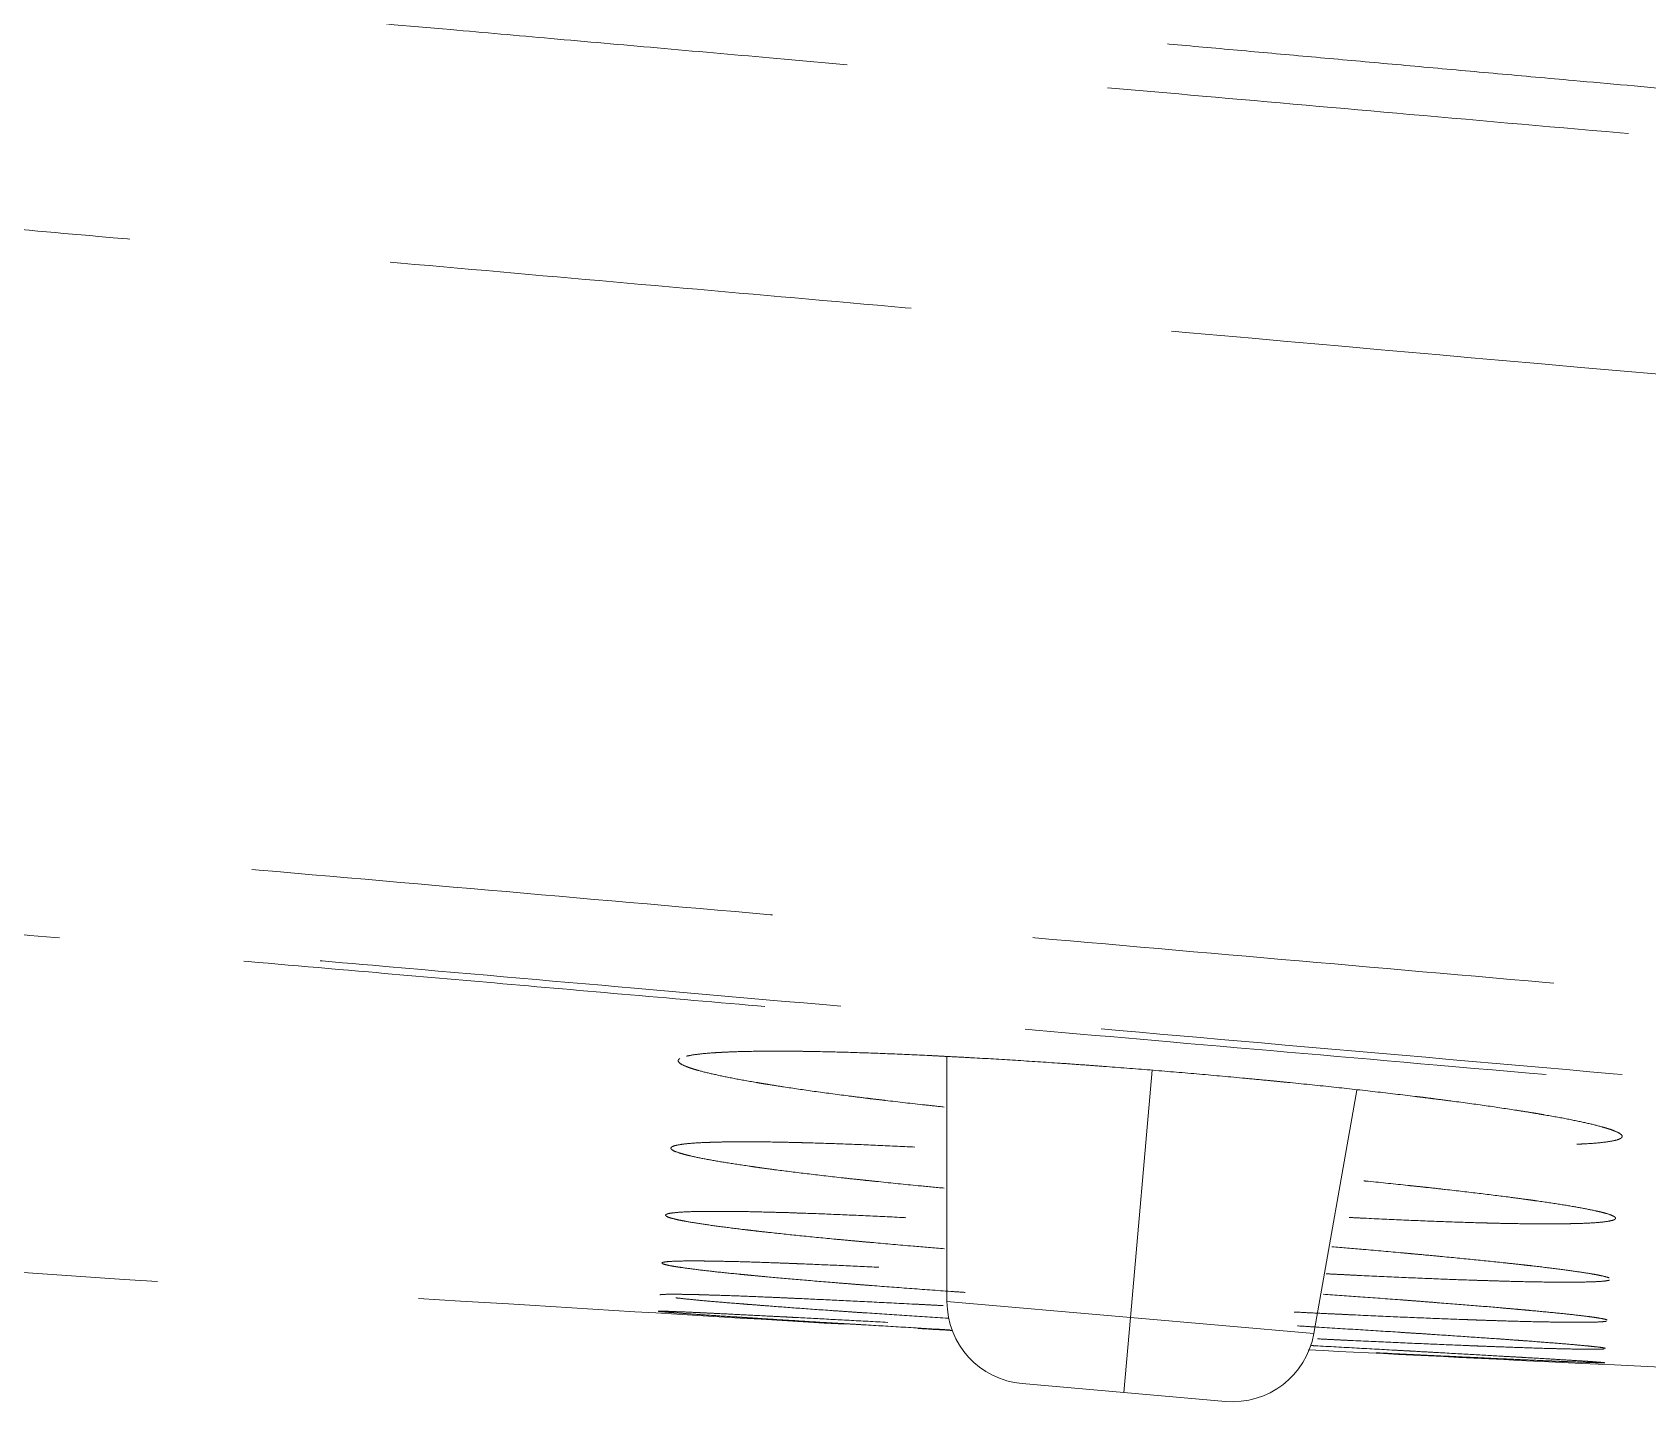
# Model space of a CAD drawing. Header units: millimetres. Extents: x 11618 to 13994, y -5897 to -2537.
# Drawn here: x 13133.46 to 13153.08, y -3846.76 to -3830.13 of the extents above; entities that cross this region are included whole.
import ezdxf

# ---------------------------------------------------------------- set-up
doc = ezdxf.new("R2010")
doc.units = ezdxf.units.MM
doc.linetypes.add('HIDDEN', pattern=[9.525, 6.35, -3.175])
doc.linetypes.add('HIDDEN2', pattern=[4.7625, 3.175, -1.5875])
doc.layers.add('HIDDEN', color=252, linetype='HIDDEN2', lineweight=13)

msp = doc.modelspace()

# ---------------------------------------------------------------- linework, layer by layer
at = {"layer": 'HIDDEN', "linetype": 'HIDDEN', "lineweight": 18, "extrusion": (-1, -2.22045e-16, 0)}
for p, q in [((13144.572, -3842.568), (13144.572, -3845.543)), ((13146.8, -3845.738), (13147.063, -3842.733)), ((13149.028, -3845.932), (13149.549, -3842.975)), ((13146.8, -3845.738), (13144.572, -3845.543)), ((13146.721, -3846.647), (13146.8, -3845.738)), ((13146.8, -3845.738), (13149.028, -3845.932)), ((13146.721, -3846.647), (13145.485, -3846.539)), ((13146.721, -3846.647), (13147.956, -3846.755))]:
    msp.add_line(p, q, dxfattribs=at)
at = {"layer": 'HIDDEN', "linetype": 'HIDDEN', "lineweight": 18}
for centre, start, end in [((13145.572, -3845.543), 180, 265), ((13148.043, -3845.759), 265, 350)]:
    msp.add_arc(centre, 1, start, end, dxfattribs=at)
for points, knots in [([(13172.546, -3832.579), (13172.468, -3832.571), (13172.312, -3832.555), (13172.078, -3832.531), (13171.846, -3832.507), (13171.615, -3832.484), (13171.385, -3832.461), (13171.156, -3832.438), (13170.929, -3832.415), (13170.703, -3832.392), (13170.478, -3832.37), (13170.254, -3832.348), (13170.032, -3832.326), (13169.81, -3832.304), (13169.59, -3832.282), (13169.371, -3832.261), (13169.131, -3832.237), (13168.871, -3832.212), (13168.592, -3832.185), (13168.316, -3832.158), (13168.044, -3832.132), (13167.776, -3832.107), (13167.511, -3832.082), (13167.25, -3832.057), (13166.992, -3832.033), (13166.739, -3832.01), (13166.488, -3831.987), (13166.242, -3831.964), (13165.999, -3831.942), (13165.767, -3831.921), (13165.542, -3831.901), (13165.319, -3831.881), (13165.087, -3831.86), (13164.844, -3831.839), (13164.592, -3831.817), (13164.33, -3831.794), (13164.082, -3831.772), (13163.85, -3831.752), (13163.637, -3831.733), (13163.425, -3831.715), (13163.213, -3831.696), (13163.001, -3831.678), (13162.79, -3831.659), (13162.578, -3831.641), (13162.408, -3831.626), (13162.278, -3831.615), (13162.186, -3831.607), (13162.088, -3831.599), (13161.985, -3831.59), (13161.877, -3831.58), (13161.763, -3831.57), (13161.645, -3831.56), (13161.521, -3831.549), (13161.392, -3831.538), (13161.258, -3831.526), (13161.118, -3831.514), (13160.974, -3831.501), (13160.824, -3831.488), (13160.579, -3831.466), (13160.243, -3831.436), (13159.817, -3831.399), (13159.394, -3831.362), (13158.646, -3831.295), (13157.577, -3831.2), (13156.195, -3831.077), (13154.836, -3830.955), (13153.499, -3830.835), (13152.311, -3830.728), (13151.268, -3830.635), (13150.37, -3830.554), (13149.491, -3830.474), (13148.631, -3830.397), (13147.79, -3830.321), (13146.969, -3830.247), (13146.166, -3830.175), (13145.141, -3830.082), (13143.909, -3829.971), (13142.484, -3829.842), (13141.122, -3829.72), (13139.824, -3829.602), (13138.555, -3829.488), (13137.313, -3829.376), (13136.095, -3829.266), (13134.932, -3829.161), (13133.825, -3829.061), (13132.772, -3828.966), (13131.786, -3828.877), (13130.861, -3828.793), (13129.992, -3828.715), (13129.158, -3828.639), (13128.213, -3828.554), (13127.167, -3828.46), (13126.031, -3828.358), (13125.094, -3828.273), (13124.338, -3828.206), (13123.748, -3828.153), (13123.174, -3828.101), (13122.616, -3828.052), (13122.07, -3828.003), (13121.423, -3827.945), (13120.677, -3827.879), (13119.824, -3827.804), (13118.975, -3827.729), (13118.124, -3827.654), (13117.273, -3827.58), (13116.519, -3827.515), (13115.858, -3827.457), (13115.29, -3827.408), (13114.549, -3827.344), (13113.619, -3827.264), (13112.483, -3827.167), (13111.495, -3827.083), (13110.665, -3827.012), (13110.008, -3826.956), (13109.327, -3826.898), (13108.62, -3826.838), (13107.597, -3826.752), (13106.217, -3826.635), (13104.833, -3826.517), (13103.735, -3826.424), (13102.96, -3826.359), (13102.155, -3826.291), (13101.318, -3826.22), (13100.451, -3826.146), (13099.553, -3826.07), (13098.623, -3825.992), (13097.581, -3825.903), (13096.416, -3825.805), (13095.117, -3825.695), (13093.754, -3825.579), (13092.328, -3825.458), (13090.938, -3825.34), (13089.585, -3825.226), (13088.276, -3825.115), (13086.914, -3824.999), (13085.5, -3824.879), (13084.344, -3824.781), (13083.46, -3824.706), (13082.864, -3824.655), (13082.262, -3824.604), (13081.655, -3824.552), (13081.042, -3824.5), (13080.423, -3824.447), (13079.799, -3824.394), (13079.17, -3824.34), (13078.536, -3824.285), (13077.896, -3824.23), (13077.194, -3824.17), (13076.426, -3824.103), (13075.587, -3824.03), (13074.73, -3823.956), (13074.037, -3823.895), (13073.515, -3823.849), (13073.172, -3823.819), (13072.833, -3823.79), (13072.498, -3823.76), (13072.225, -3823.736), (13072.014, -3823.717), (13071.865, -3823.704), (13071.722, -3823.692), (13071.583, -3823.679), (13071.449, -3823.668), (13071.32, -3823.656), (13071.197, -3823.646), (13071.078, -3823.635), (13070.965, -3823.625), (13070.856, -3823.616), (13070.753, -3823.607), (13070.655, -3823.598), (13070.562, -3823.59), (13070.441, -3823.58), (13070.292, -3823.567), (13070.11, -3823.552), (13069.926, -3823.536), (13069.74, -3823.521), (13069.551, -3823.505), (13069.359, -3823.49), (13069.166, -3823.474), (13068.97, -3823.458), (13068.797, -3823.444), (13068.648, -3823.433), (13068.524, -3823.423), (13068.403, -3823.413), (13068.283, -3823.404), (13068.164, -3823.395), (13068.047, -3823.385), (13067.932, -3823.376), (13067.819, -3823.367), (13067.707, -3823.359), (13067.597, -3823.35), (13067.488, -3823.342), (13067.382, -3823.333), (13067.277, -3823.325), (13067.173, -3823.317), (13066.979, -3823.302), (13066.693, -3823.28), (13066.315, -3823.251), (13065.937, -3823.222), (13065.559, -3823.193), (13065.181, -3823.165), (13064.804, -3823.137), (13064.426, -3823.109), (13064.048, -3823.081), (13063.797, -3823.062), (13063.671, -3823.053)], [0, 0, 0, 0, 0.002163, 0.004315, 0.006455, 0.008584, 0.010701, 0.012807, 0.014901, 0.016983, 0.019054, 0.021114, 0.023162, 0.025199, 0.027224, 0.029237, 0.031239, 0.033842, 0.036411, 0.038947, 0.041449, 0.043918, 0.046353, 0.048756, 0.051125, 0.053461, 0.055764, 0.058034, 0.060272, 0.062477, 0.064437, 0.066489, 0.068631, 0.070864, 0.073187, 0.0756, 0.078103, 0.080063, 0.082021, 0.083977, 0.085932, 0.087885, 0.089837, 0.091787, 0.093735, 0.09454, 0.095393, 0.096294, 0.097243, 0.09824, 0.099285, 0.100378, 0.101519, 0.102708, 0.103944, 0.105227, 0.106558, 0.107936, 0.109362, 0.113317, 0.117239, 0.121128, 0.124984, 0.137905, 0.15062, 0.163121, 0.175403, 0.187458, 0.195883, 0.204134, 0.212208, 0.220107, 0.227829, 0.235374, 0.242743, 0.249935, 0.263598, 0.27668, 0.289178, 0.301094, 0.31243, 0.324112, 0.335287, 0.345955, 0.356116, 0.365774, 0.374937, 0.383246, 0.391223, 0.398869, 0.406191, 0.417235, 0.427641, 0.437446, 0.443025, 0.448435, 0.453691, 0.458808, 0.463805, 0.468701, 0.476608, 0.484329, 0.492175, 0.499956, 0.507736, 0.515584, 0.520716, 0.525912, 0.531211, 0.541104, 0.551477, 0.562467, 0.568279, 0.574302, 0.580545, 0.587016, 0.593721, 0.608689, 0.624975, 0.631801, 0.638904, 0.646289, 0.653957, 0.66191, 0.67015, 0.678675, 0.687484, 0.698822, 0.71074, 0.723241, 0.736326, 0.749993, 0.761535, 0.773556, 0.786058, 0.79904, 0.812502, 0.817923, 0.823398, 0.828926, 0.834507, 0.840139, 0.845823, 0.851558, 0.857344, 0.863179, 0.869063, 0.874996, 0.882558, 0.890287, 0.898183, 0.906246, 0.909445, 0.912609, 0.915735, 0.918824, 0.921875, 0.923296, 0.92467, 0.925997, 0.927278, 0.928512, 0.929699, 0.930839, 0.931933, 0.932979, 0.933979, 0.934931, 0.935836, 0.936694, 0.937505, 0.939157, 0.94083, 0.942523, 0.944238, 0.945973, 0.94773, 0.949508, 0.951308, 0.953129, 0.954277, 0.955409, 0.956527, 0.957629, 0.958717, 0.959789, 0.960846, 0.961888, 0.962914, 0.963926, 0.964922, 0.965903, 0.966868, 0.967818, 0.968753, 0.972226, 0.975699, 0.979172, 0.982644, 0.986117, 0.989588, 0.99306, 0.99653, 1, 1, 1, 1]), ([(13118.058, -3828.293), (13118.129, -3828.299), (13118.27, -3828.311), (13118.482, -3828.33), (13118.696, -3828.348), (13118.932, -3828.369), (13119.191, -3828.392), (13119.475, -3828.417), (13119.771, -3828.443), (13120.079, -3828.47), (13120.402, -3828.498), (13120.743, -3828.528), (13121.102, -3828.56), (13121.522, -3828.597), (13122.011, -3828.64), (13122.581, -3828.691), (13123.152, -3828.741), (13123.723, -3828.791), (13124.293, -3828.842), (13124.935, -3828.898), (13125.66, -3828.962), (13126.478, -3829.035), (13127.367, -3829.113), (13128.241, -3829.19), (13129.094, -3829.265), (13129.92, -3829.338), (13130.801, -3829.416), (13131.794, -3829.504), (13132.915, -3829.603), (13134.179, -3829.714), (13135.545, -3829.835), (13137.011, -3829.964), (13138.428, -3830.089), (13139.786, -3830.209), (13141.077, -3830.323), (13142.442, -3830.444), (13143.88, -3830.571), (13145.633, -3830.725), (13147.745, -3830.912), (13150.262, -3831.134), (13152.988, -3831.374), (13155.925, -3831.633), (13158.307, -3831.844), (13160.074, -3832), (13161.166, -3832.096), (13162.287, -3832.195), (13163.435, -3832.296), (13164.612, -3832.4), (13165.567, -3832.484), (13166.302, -3832.549), (13166.819, -3832.595), (13167.369, -3832.643), (13167.953, -3832.694), (13168.57, -3832.749), (13169.084, -3832.794), (13169.482, -3832.829), (13169.75, -3832.853), (13170.009, -3832.876), (13170.26, -3832.898), (13170.502, -3832.92), (13170.736, -3832.94), (13170.961, -3832.961), (13171.178, -3832.98), (13171.386, -3832.999), (13171.586, -3833.017), (13171.777, -3833.034), (13171.96, -3833.05), (13172.134, -3833.066), (13172.299, -3833.081), (13172.456, -3833.096), (13172.558, -3833.105), (13172.608, -3833.11)], [0, 0, 0, 0, 0.003879, 0.007746, 0.011646, 0.015627, 0.020683, 0.025872, 0.031253, 0.036887, 0.042799, 0.049024, 0.055587, 0.062506, 0.072072, 0.082482, 0.09376, 0.103447, 0.113863, 0.125013, 0.138704, 0.153681, 0.169953, 0.187519, 0.201664, 0.216796, 0.232917, 0.250025, 0.271334, 0.294485, 0.319486, 0.346338, 0.375033, 0.397325, 0.420971, 0.445973, 0.472329, 0.500039, 0.542316, 0.588448, 0.638444, 0.692304, 0.75002, 0.769548, 0.789597, 0.810167, 0.831257, 0.852868, 0.874999, 0.88388, 0.893373, 0.903479, 0.914201, 0.925539, 0.937495, 0.942568, 0.947487, 0.95225, 0.956859, 0.961312, 0.96561, 0.969753, 0.973739, 0.977569, 0.981243, 0.984761, 0.988122, 0.991326, 0.994374, 0.997266, 1, 1, 1, 1]), ([(13172.599, -3836.001), (13172.492, -3835.991), (13172.271, -3835.97), (13171.933, -3835.939), (13171.582, -3835.907), (13171.216, -3835.874), (13170.837, -3835.84), (13170.444, -3835.805), (13170.036, -3835.768), (13169.615, -3835.731), (13169.14, -3835.689), (13168.615, -3835.643), (13168.046, -3835.592), (13167.477, -3835.542), (13166.907, -3835.492), (13166.337, -3835.442), (13165.866, -3835.401), (13165.31, -3835.352), (13164.488, -3835.279), (13163.121, -3835.158), (13161.207, -3834.989), (13157.214, -3834.637), (13151.831, -3834.161), (13146.372, -3833.679), (13142.544, -3833.341), (13139.823, -3833.101), (13137.06, -3832.856), (13134.641, -3832.643), (13132.498, -3832.453), (13130.563, -3832.282), (13128.383, -3832.089), (13126.513, -3831.924), (13125.051, -3831.795), (13124.09, -3831.71), (13123.169, -3831.628), (13122.287, -3831.55), (13121.444, -3831.476), (13120.64, -3831.405), (13119.876, -3831.338), (13119.151, -3831.274), (13118.465, -3831.214), (13118.02, -3831.175), (13117.805, -3831.156)], [0, 0, 0, 0, 0.005929, 0.012111, 0.018548, 0.025238, 0.032183, 0.039382, 0.046835, 0.054542, 0.062503, 0.072919, 0.083335, 0.093751, 0.104167, 0.114583, 0.124999, 0.130054, 0.14508, 0.170076, 0.205043, 0.24998, 0.388966, 0.49996, 0.54881, 0.598428, 0.648815, 0.69997, 0.730738, 0.765996, 0.805745, 0.849985, 0.868201, 0.885703, 0.902491, 0.918564, 0.933923, 0.948567, 0.962497, 0.975712, 0.988213, 1, 1, 1, 1]), ([(13117.15, -3838.638), (13117.269, -3838.649), (13117.51, -3838.67), (13117.873, -3838.702), (13118.242, -3838.734), (13118.617, -3838.767), (13118.997, -3838.8), (13119.384, -3838.834), (13119.775, -3838.868), (13120.173, -3838.903), (13120.576, -3838.938), (13120.984, -3838.974), (13121.398, -3839.01), (13121.818, -3839.046), (13122.244, -3839.084), (13122.675, -3839.121), (13123.112, -3839.16), (13123.554, -3839.198), (13124.002, -3839.237), (13124.456, -3839.277), (13124.915, -3839.317), (13125.38, -3839.358), (13125.851, -3839.399), (13126.327, -3839.44), (13126.809, -3839.482), (13127.296, -3839.525), (13127.789, -3839.568), (13128.288, -3839.612), (13128.793, -3839.656), (13129.303, -3839.7), (13129.818, -3839.745), (13130.339, -3839.791), (13131.831, -3839.921), (13134.292, -3840.136), (13137.719, -3840.435), (13141.145, -3840.734), (13144.57, -3841.033), (13147.994, -3841.332), (13151.418, -3841.631), (13154.84, -3841.929), (13157.925, -3842.199), (13160.596, -3842.432), (13162.775, -3842.623), (13164.722, -3842.793), (13166.437, -3842.942), (13167.919, -3843.072), (13169.169, -3843.181), (13170.187, -3843.27), (13170.973, -3843.338), (13171.528, -3843.386), (13171.82, -3843.412), (13171.928, -3843.421)], [0, 0, 0, 0, 0.006523, 0.01315, 0.019879, 0.02671, 0.033645, 0.040682, 0.047822, 0.055065, 0.06241, 0.069859, 0.07741, 0.085063, 0.09282, 0.100679, 0.108641, 0.116706, 0.124874, 0.133144, 0.141518, 0.149993, 0.158572, 0.167254, 0.176038, 0.184925, 0.193915, 0.203007, 0.212202, 0.221501, 0.230901, 0.240405, 0.250011, 0.312506, 0.375001, 0.437497, 0.499992, 0.562492, 0.624993, 0.687494, 0.749995, 0.794089, 0.833939, 0.869547, 0.900912, 0.928034, 0.950913, 0.96955, 0.983943, 0.994093, 1, 1, 1, 1]), ([(13171.75, -3844.442), (13171.626, -3844.432), (13171.367, -3844.409), (13170.959, -3844.374), (13170.515, -3844.335), (13170.127, -3844.301), (13169.697, -3844.264), (13169.129, -3844.214), (13168.533, -3844.162), (13168.009, -3844.116), (13167.657, -3844.085), (13167.275, -3844.052), (13166.864, -3844.016), (13166.423, -3843.978), (13165.952, -3843.936), (13165.451, -3843.893), (13164.625, -3843.821), (13163.497, -3843.722), (13162.09, -3843.599), (13160.725, -3843.48), (13159.401, -3843.364), (13156.815, -3843.139), (13153.15, -3842.819), (13148.594, -3842.421), (13144.536, -3842.066), (13140.937, -3841.752), (13138.003, -3841.496), (13135.691, -3841.294), (13133.896, -3841.137), (13132.269, -3840.995), (13130.63, -3840.852), (13129.003, -3840.71), (13127.536, -3840.582), (13126.38, -3840.481), (13125.483, -3840.402), (13124.668, -3840.331), (13123.848, -3840.259), (13123.033, -3840.188), (13122.25, -3840.12), (13121.58, -3840.061), (13121.01, -3840.012), (13120.573, -3839.973), (13120.253, -3839.945), (13120.028, -3839.926), (13119.815, -3839.907), (13119.613, -3839.89), (13119.423, -3839.873), (13119.245, -3839.858), (13119.077, -3839.843), (13118.921, -3839.829), (13118.756, -3839.815), (13118.583, -3839.8), (13118.402, -3839.784), (13118.233, -3839.769), (13118.077, -3839.756), (13117.932, -3839.743), (13117.816, -3839.733), (13117.725, -3839.725), (13117.658, -3839.719), (13117.592, -3839.713), (13117.529, -3839.708), (13117.468, -3839.702), (13117.408, -3839.697), (13117.35, -3839.692), (13117.292, -3839.687), (13117.235, -3839.682), (13117.177, -3839.677), (13117.119, -3839.672), (13117.08, -3839.668), (13117.061, -3839.667)], [0, 0, 0, 0, 0.006794, 0.014268, 0.022422, 0.031253, 0.035619, 0.046038, 0.062505, 0.06841, 0.07486, 0.081856, 0.089397, 0.097483, 0.106114, 0.115288, 0.125006, 0.151534, 0.177298, 0.202298, 0.226534, 0.250005, 0.344343, 0.427677, 0.500008, 0.566907, 0.624995, 0.66083, 0.693609, 0.723327, 0.749989, 0.783397, 0.812488, 0.830346, 0.846717, 0.861597, 0.87499, 0.891652, 0.906241, 0.917903, 0.92832, 0.937493, 0.941797, 0.945897, 0.949788, 0.95347, 0.95694, 0.9602, 0.963253, 0.9661, 0.968746, 0.972286, 0.975596, 0.978674, 0.981527, 0.984165, 0.986605, 0.987887, 0.989119, 0.990308, 0.991457, 0.992574, 0.993662, 0.994729, 0.995782, 0.996827, 0.997873, 0.998928, 1, 1, 1, 1]), ([(13117.055, -3839.756), (13117.095, -3839.76), (13117.175, -3839.767), (13117.295, -3839.777), (13117.415, -3839.788), (13117.536, -3839.798), (13117.658, -3839.809), (13117.782, -3839.82), (13117.92, -3839.832), (13118.071, -3839.845), (13118.236, -3839.859), (13118.407, -3839.874), (13118.583, -3839.89), (13118.783, -3839.907), (13119.012, -3839.927), (13119.272, -3839.95), (13119.547, -3839.974), (13119.84, -3839.999), (13120.149, -3840.026), (13120.488, -3840.056), (13120.861, -3840.088), (13121.273, -3840.124), (13121.715, -3840.163), (13122.196, -3840.204), (13122.718, -3840.25), (13123.288, -3840.3), (13123.929, -3840.355), (13124.653, -3840.419), (13125.469, -3840.49), (13126.36, -3840.567), (13127.236, -3840.644), (13128.09, -3840.718), (13128.916, -3840.79), (13129.798, -3840.867), (13130.893, -3840.962), (13132.236, -3841.079), (13133.863, -3841.221), (13135.651, -3841.377), (13137.406, -3841.529), (13139.116, -3841.678), (13140.764, -3841.822), (13142.529, -3841.976), (13144.715, -3842.166), (13147.395, -3842.4), (13150.638, -3842.682), (13154.214, -3842.994), (13157.242, -3843.257), (13159.636, -3843.466), (13161.307, -3843.611), (13163.041, -3843.763), (13164.439, -3843.884), (13165.483, -3843.975), (13166.155, -3844.034), (13166.835, -3844.093), (13167.525, -3844.153), (13168.092, -3844.203), (13168.525, -3844.241), (13168.815, -3844.266), (13169.081, -3844.289), (13169.324, -3844.31), (13169.544, -3844.329), (13169.74, -3844.346), (13170.07, -3844.375), (13170.523, -3844.414), (13171.09, -3844.463), (13171.45, -3844.494), (13171.622, -3844.508)], [0, 0, 0, 0, 0.00221, 0.004402, 0.006592, 0.008794, 0.011025, 0.013298, 0.015627, 0.018575, 0.021595, 0.024706, 0.027921, 0.031253, 0.035725, 0.040471, 0.045511, 0.050859, 0.056523, 0.062507, 0.069473, 0.076999, 0.085094, 0.09376, 0.103369, 0.113786, 0.125013, 0.138581, 0.153518, 0.169833, 0.187519, 0.201609, 0.216722, 0.232862, 0.250026, 0.276845, 0.306617, 0.339349, 0.375033, 0.403062, 0.433238, 0.465565, 0.500041, 0.553395, 0.612841, 0.678386, 0.750021, 0.779495, 0.81015, 0.841985, 0.875001, 0.887162, 0.899493, 0.911992, 0.92466, 0.937497, 0.943244, 0.948565, 0.953457, 0.957922, 0.961959, 0.965568, 0.968747, 0.980133, 0.990552, 1, 1, 1, 1]), ([(13144.538, -3843.181), (13144.46, -3843.173), (13144.383, -3843.164), (13144.142, -3843.138), (13143.982, -3843.12), (13143.787, -3843.096), (13143.748, -3843.092), (13143.671, -3843.083), (13143.633, -3843.078), (13143.519, -3843.064), (13143.445, -3843.055), (13143.228, -3843.027), (13143.091, -3843.009), (13142.829, -3842.972), (13142.705, -3842.954), (13142.528, -3842.927), (13142.471, -3842.918), (13142.389, -3842.905), (13142.361, -3842.901), (13142.308, -3842.892), (13142.281, -3842.887), (13142.152, -3842.865), (13142.057, -3842.848), (13141.884, -3842.815), (13141.805, -3842.798), (13141.665, -3842.766), (13141.602, -3842.751), (13141.535, -3842.732), (13141.522, -3842.728), (13141.497, -3842.721), (13141.485, -3842.717), (13141.452, -3842.706), (13141.431, -3842.699), (13141.378, -3842.678), (13141.351, -3842.665), (13141.316, -3842.64), (13141.307, -3842.628), (13141.309, -3842.612), (13141.312, -3842.606), (13141.32, -3842.598), (13141.323, -3842.596), (13141.327, -3842.593), (13141.328, -3842.593), (13141.328, -3842.592)], [0, 0, 0, 0, 0.037978, 0.037978, 0.11965, 0.11965, 0.140069, 0.140069, 0.160487, 0.160487, 0.201323, 0.201323, 0.282996, 0.282996, 0.364668, 0.364668, 0.405505, 0.405505, 0.425923, 0.425923, 0.446341, 0.446341, 0.528014, 0.528014, 0.609686, 0.609686, 0.691359, 0.691359, 0.711777, 0.711777, 0.732195, 0.732195, 0.773032, 0.773032, 0.854704, 0.854704, 0.936377, 0.936377, 0.977213, 0.977213, 0.997631, 0.997631, 1, 1, 1, 1]), ([(13141.41, -3842.563), (13141.415, -3842.562), (13141.422, -3842.561), (13141.466, -3842.551), (13141.513, -3842.544), (13141.624, -3842.531), (13141.688, -3842.526), (13141.779, -3842.52), (13141.798, -3842.519), (13141.837, -3842.517), (13141.896, -3842.514), (13141.96, -3842.511), (13142.093, -3842.507), (13142.189, -3842.505), (13142.397, -3842.502), (13142.508, -3842.502), (13142.687, -3842.503), (13142.748, -3842.504), (13142.844, -3842.505), (13142.876, -3842.506), (13142.941, -3842.507), (13142.975, -3842.507), (13143.142, -3842.511), (13143.281, -3842.514), (13143.572, -3842.523), (13143.722, -3842.528), (13144.035, -3842.541), (13144.196, -3842.548), (13144.405, -3842.558), (13144.447, -3842.56), (13144.532, -3842.565), (13144.659, -3842.571), (13144.788, -3842.578), (13145.048, -3842.592), (13145.401, -3842.613), (13145.764, -3842.637), (13146.041, -3842.656), (13146.134, -3842.663), (13146.321, -3842.676), (13146.415, -3842.683), (13146.697, -3842.704), (13146.886, -3842.719), (13147.075, -3842.734)], [0, 0, 0, 0, 0.011788, 0.011788, 0.082375, 0.082375, 0.152961, 0.152961, 0.170608, 0.170608, 0.188254, 0.223548, 0.223548, 0.294134, 0.294134, 0.364721, 0.364721, 0.400014, 0.400014, 0.417661, 0.417661, 0.435307, 0.435307, 0.505894, 0.505894, 0.576481, 0.576481, 0.647067, 0.647067, 0.664714, 0.664714, 0.68236, 0.717654, 0.717654, 0.78824, 0.858827, 0.858827, 0.89412, 0.89412, 0.929413, 0.929413, 1, 1, 1, 1]), ([(13147.075, -3842.734), (13147.265, -3842.75), (13147.453, -3842.765), (13147.825, -3842.798), (13148.01, -3842.815), (13148.286, -3842.841), (13148.377, -3842.849), (13148.514, -3842.863), (13148.559, -3842.867), (13148.65, -3842.876), (13148.695, -3842.88), (13148.921, -3842.903), (13149.097, -3842.921), (13149.442, -3842.958), (13149.779, -3842.995), (13150.099, -3843.033), (13150.294, -3843.057), (13150.333, -3843.061), (13150.41, -3843.071), (13150.448, -3843.076), (13150.562, -3843.09), (13150.635, -3843.1), (13150.852, -3843.128), (13150.99, -3843.147), (13151.251, -3843.184), (13151.375, -3843.203), (13151.551, -3843.23), (13151.608, -3843.239), (13151.691, -3843.253), (13151.719, -3843.257), (13151.772, -3843.266), (13151.798, -3843.271), (13151.928, -3843.293), (13152.022, -3843.31), (13152.195, -3843.344), (13152.274, -3843.361), (13152.415, -3843.392), (13152.477, -3843.408), (13152.544, -3843.427), (13152.557, -3843.43), (13152.582, -3843.438), (13152.618, -3843.449), (13152.648, -3843.459), (13152.702, -3843.48), (13152.756, -3843.505), (13152.773, -3843.528), (13152.772, -3843.544), (13152.769, -3843.549), (13152.762, -3843.557), (13152.758, -3843.559), (13152.751, -3843.564), (13152.746, -3843.566), (13152.722, -3843.578), (13152.692, -3843.586), (13152.617, -3843.601), (13152.57, -3843.607), (13152.459, -3843.619), (13152.395, -3843.624), (13152.304, -3843.629), (13152.285, -3843.63), (13152.247, -3843.631), (13152.187, -3843.634), (13152.123, -3843.636), (13151.99, -3843.639), (13151.894, -3843.641), (13151.686, -3843.642), (13151.575, -3843.642), (13151.396, -3843.64), (13151.334, -3843.639), (13151.239, -3843.637), (13151.207, -3843.637), (13151.141, -3843.635), (13151.108, -3843.635), (13150.941, -3843.631), (13150.801, -3843.627), (13150.511, -3843.617), (13150.36, -3843.611), (13150.048, -3843.598), (13149.886, -3843.591), (13149.677, -3843.581), (13149.634, -3843.579), (13149.55, -3843.575), (13149.506, -3843.572), (13149.462, -3843.57), (13149.46, -3843.57)], [0, 0, 0, 0, 0.036352, 0.036352, 0.072703, 0.072703, 0.090879, 0.090879, 0.099967, 0.099967, 0.109055, 0.109055, 0.145407, 0.145407, 0.181759, 0.21811, 0.21811, 0.227198, 0.227198, 0.236286, 0.236286, 0.254462, 0.254462, 0.290814, 0.290814, 0.327166, 0.327166, 0.345342, 0.345342, 0.354429, 0.354429, 0.363517, 0.363517, 0.399869, 0.399869, 0.436221, 0.436221, 0.472573, 0.472573, 0.481661, 0.481661, 0.490748, 0.508924, 0.508924, 0.545276, 0.581628, 0.581628, 0.599804, 0.599804, 0.608892, 0.608892, 0.61798, 0.61798, 0.654331, 0.654331, 0.690683, 0.690683, 0.727035, 0.727035, 0.736123, 0.736123, 0.745211, 0.763387, 0.763387, 0.799738, 0.799738, 0.83609, 0.83609, 0.854266, 0.854266, 0.863354, 0.863354, 0.872442, 0.872442, 0.908793, 0.908793, 0.945145, 0.945145, 0.981497, 0.981497, 0.990585, 0.990585, 0.999673, 1, 1, 1, 1]), ([(13144.54, -3844.166), (13144.433, -3844.156), (13144.327, -3844.146), (13144.058, -3844.12), (13143.897, -3844.104), (13143.702, -3844.083), (13143.663, -3844.079), (13143.586, -3844.071), (13143.548, -3844.067), (13143.434, -3844.055), (13143.36, -3844.047), (13143.143, -3844.023), (13143.005, -3844.007), (13142.743, -3843.975), (13142.619, -3843.96), (13142.442, -3843.937), (13142.385, -3843.929), (13142.302, -3843.918), (13142.275, -3843.914), (13142.221, -3843.906), (13142.195, -3843.902), (13142.065, -3843.884), (13141.97, -3843.869), (13141.797, -3843.841), (13141.718, -3843.827), (13141.577, -3843.801), (13141.515, -3843.788), (13141.447, -3843.772), (13141.434, -3843.769), (13141.409, -3843.763), (13141.397, -3843.76), (13141.364, -3843.751), (13141.343, -3843.745), (13141.289, -3843.728), (13141.263, -3843.718), (13141.227, -3843.698), (13141.219, -3843.688), (13141.22, -3843.675), (13141.223, -3843.671), (13141.231, -3843.665), (13141.235, -3843.663), (13141.242, -3843.659), (13141.247, -3843.657), (13141.272, -3843.648), (13141.301, -3843.642), (13141.377, -3843.63), (13141.424, -3843.625), (13141.535, -3843.616), (13141.599, -3843.613), (13141.691, -3843.61), (13141.71, -3843.609), (13141.748, -3843.608), (13141.808, -3843.606), (13141.871, -3843.605), (13142.005, -3843.603), (13142.101, -3843.603), (13142.309, -3843.604), (13142.42, -3843.605), (13142.599, -3843.609), (13142.661, -3843.61), (13142.756, -3843.612), (13142.788, -3843.613), (13142.854, -3843.615), (13142.887, -3843.616), (13143.054, -3843.62), (13143.194, -3843.625), (13143.484, -3843.636), (13143.635, -3843.642), (13143.948, -3843.656), (13144.109, -3843.664), (13144.318, -3843.675), (13144.36, -3843.677), (13144.445, -3843.681), (13144.5, -3843.684), (13144.554, -3843.687), (13144.566, -3843.688)], [0, 0, 0, 0, 0.027385, 0.027385, 0.070477, 0.070477, 0.081251, 0.081251, 0.092024, 0.092024, 0.11357, 0.11357, 0.156662, 0.156662, 0.199754, 0.199754, 0.221301, 0.221301, 0.232074, 0.232074, 0.242847, 0.242847, 0.285939, 0.285939, 0.329031, 0.329031, 0.372124, 0.372124, 0.382897, 0.382897, 0.39367, 0.39367, 0.415216, 0.415216, 0.458308, 0.458308, 0.501401, 0.501401, 0.522947, 0.522947, 0.53372, 0.53372, 0.544493, 0.544493, 0.587585, 0.587585, 0.630677, 0.630677, 0.67377, 0.67377, 0.684543, 0.684543, 0.695316, 0.716862, 0.716862, 0.759954, 0.759954, 0.803047, 0.803047, 0.824593, 0.824593, 0.835366, 0.835366, 0.846139, 0.846139, 0.889231, 0.889231, 0.932324, 0.932324, 0.975416, 0.975416, 0.986189, 0.986189, 0.996962, 1, 1, 1, 1]), ([(13149.637, -3844.078), (13149.654, -3844.08), (13149.672, -3844.081), (13149.854, -3844.099), (13150.014, -3844.116), (13150.209, -3844.137), (13150.248, -3844.141), (13150.325, -3844.149), (13150.363, -3844.153), (13150.477, -3844.165), (13150.551, -3844.174), (13150.768, -3844.198), (13150.905, -3844.214), (13151.168, -3844.246), (13151.292, -3844.261), (13151.468, -3844.284), (13151.525, -3844.292), (13151.608, -3844.303), (13151.636, -3844.307), (13151.689, -3844.314), (13151.716, -3844.318), (13151.845, -3844.336), (13151.94, -3844.351), (13152.114, -3844.378), (13152.192, -3844.391), (13152.334, -3844.417), (13152.396, -3844.43), (13152.464, -3844.445), (13152.477, -3844.448), (13152.502, -3844.453), (13152.537, -3844.462), (13152.568, -3844.47), (13152.622, -3844.486), (13152.649, -3844.497), (13152.685, -3844.515), (13152.693, -3844.524), (13152.692, -3844.536), (13152.689, -3844.54), (13152.682, -3844.546), (13152.678, -3844.548), (13152.671, -3844.551), (13152.666, -3844.553), (13152.642, -3844.561), (13152.612, -3844.567), (13152.536, -3844.578), (13152.49, -3844.582), (13152.379, -3844.59), (13152.315, -3844.593), (13152.223, -3844.596), (13152.204, -3844.596), (13152.166, -3844.597), (13152.106, -3844.598), (13152.042, -3844.599), (13151.909, -3844.6), (13151.813, -3844.6), (13151.605, -3844.599), (13151.493, -3844.597), (13151.314, -3844.594), (13151.253, -3844.592), (13151.157, -3844.59), (13151.125, -3844.589), (13151.059, -3844.587), (13151.026, -3844.586), (13150.859, -3844.582), (13150.719, -3844.577), (13150.428, -3844.566), (13150.278, -3844.56), (13149.965, -3844.547), (13149.803, -3844.539), (13149.594, -3844.529), (13149.552, -3844.527), (13149.467, -3844.522), (13149.397, -3844.519), (13149.326, -3844.515), (13149.298, -3844.514)], [0, 0, 0, 0, 0.004633, 0.004633, 0.048552, 0.048552, 0.059531, 0.059531, 0.070511, 0.070511, 0.09247, 0.09247, 0.136389, 0.136389, 0.180307, 0.180307, 0.202266, 0.202266, 0.213246, 0.213246, 0.224225, 0.224225, 0.268144, 0.268144, 0.312062, 0.312062, 0.355981, 0.355981, 0.36696, 0.36696, 0.37794, 0.399899, 0.399899, 0.443817, 0.443817, 0.487736, 0.487736, 0.509695, 0.509695, 0.520675, 0.520675, 0.531654, 0.531654, 0.575573, 0.575573, 0.619491, 0.619491, 0.663409, 0.663409, 0.674389, 0.674389, 0.685369, 0.707328, 0.707328, 0.751246, 0.751246, 0.795165, 0.795165, 0.817124, 0.817124, 0.828103, 0.828103, 0.839083, 0.839083, 0.883001, 0.883001, 0.92692, 0.92692, 0.970838, 0.970838, 0.981818, 0.981818, 0.992797, 1, 1, 1, 1]), ([(13144.542, -3844.901), (13144.412, -3844.891), (13144.285, -3844.88), (13143.995, -3844.856), (13143.834, -3844.842), (13143.639, -3844.824), (13143.6, -3844.821), (13143.523, -3844.814), (13143.485, -3844.81), (13143.371, -3844.8), (13143.297, -3844.793), (13143.08, -3844.773), (13142.942, -3844.759), (13142.679, -3844.733), (13142.555, -3844.719), (13142.379, -3844.7), (13142.321, -3844.694), (13142.238, -3844.684), (13142.211, -3844.681), (13142.157, -3844.675), (13142.131, -3844.672), (13142.001, -3844.656), (13141.906, -3844.644), (13141.732, -3844.621), (13141.653, -3844.61), (13141.512, -3844.588), (13141.45, -3844.578), (13141.382, -3844.565), (13141.369, -3844.563), (13141.344, -3844.558), (13141.332, -3844.556), (13141.298, -3844.549), (13141.278, -3844.544), (13141.224, -3844.531), (13141.197, -3844.523), (13141.162, -3844.507), (13141.153, -3844.5), (13141.155, -3844.49), (13141.158, -3844.487), (13141.166, -3844.483), (13141.169, -3844.482), (13141.177, -3844.479), (13141.181, -3844.477), (13141.206, -3844.471), (13141.236, -3844.467), (13141.312, -3844.459), (13141.359, -3844.456), (13141.47, -3844.451), (13141.534, -3844.45), (13141.626, -3844.448), (13141.645, -3844.448), (13141.683, -3844.448), (13141.743, -3844.448), (13141.807, -3844.448), (13141.94, -3844.448), (13142.036, -3844.449), (13142.244, -3844.453), (13142.356, -3844.456), (13142.535, -3844.461), (13142.597, -3844.462), (13142.692, -3844.465), (13142.725, -3844.467), (13142.79, -3844.469), (13142.823, -3844.47), (13142.991, -3844.476), (13143.13, -3844.481), (13143.421, -3844.494), (13143.572, -3844.5), (13143.884, -3844.515), (13144.046, -3844.523), (13144.255, -3844.534), (13144.298, -3844.536), (13144.382, -3844.541), (13144.453, -3844.545), (13144.525, -3844.549), (13144.554, -3844.55)], [0, 0, 0, 0, 0.032502, 0.032502, 0.075183, 0.075183, 0.085853, 0.085853, 0.096524, 0.096524, 0.117864, 0.117864, 0.160545, 0.160545, 0.203227, 0.203227, 0.224567, 0.224567, 0.235238, 0.235238, 0.245908, 0.245908, 0.288589, 0.288589, 0.33127, 0.33127, 0.373952, 0.373952, 0.384622, 0.384622, 0.395292, 0.395292, 0.416633, 0.416633, 0.459314, 0.459314, 0.501995, 0.501995, 0.523336, 0.523336, 0.534006, 0.534006, 0.544677, 0.544677, 0.587358, 0.587358, 0.630039, 0.630039, 0.67272, 0.67272, 0.683391, 0.683391, 0.694061, 0.715402, 0.715402, 0.758083, 0.758083, 0.800764, 0.800764, 0.822105, 0.822105, 0.832775, 0.832775, 0.843445, 0.843445, 0.886126, 0.886126, 0.928808, 0.928808, 0.971489, 0.971489, 0.982159, 0.982159, 0.99283, 1, 1, 1, 1]), ([(13128.65, -3844.842), (13129.07, -3844.875), (13132.601, -3845.151), (13137.497, -3845.469), (13141.974, -3845.739), (13143.337, -3845.819)], [0, 0, 0, 0, 0.085903, 0.721754, 1, 1, 1, 1]), ([(13149.245, -3844.877), (13149.375, -3844.888), (13149.503, -3844.899), (13149.793, -3844.924), (13149.953, -3844.938), (13150.149, -3844.956), (13150.187, -3844.96), (13150.265, -3844.967), (13150.303, -3844.97), (13150.416, -3844.981), (13150.491, -3844.988), (13150.707, -3845.008), (13150.845, -3845.022), (13151.108, -3845.048), (13151.232, -3845.061), (13151.409, -3845.08), (13151.466, -3845.086), (13151.549, -3845.095), (13151.576, -3845.098), (13151.63, -3845.104), (13151.657, -3845.107), (13151.786, -3845.122), (13151.881, -3845.134), (13152.055, -3845.156), (13152.134, -3845.166), (13152.275, -3845.187), (13152.338, -3845.196), (13152.406, -3845.208), (13152.419, -3845.21), (13152.444, -3845.214), (13152.479, -3845.221), (13152.51, -3845.227), (13152.564, -3845.239), (13152.591, -3845.247), (13152.611, -3845.254), (13152.612, -3845.254), (13152.613, -3845.255)], [0, 0, 0, 0, 0.070421, 0.070421, 0.162655, 0.162655, 0.185713, 0.185713, 0.208772, 0.208772, 0.254889, 0.254889, 0.347123, 0.347123, 0.439357, 0.439357, 0.485474, 0.485474, 0.508532, 0.508532, 0.531591, 0.531591, 0.623825, 0.623825, 0.716059, 0.716059, 0.808293, 0.808293, 0.831351, 0.831351, 0.85441, 0.900527, 0.900527, 0.992761, 0.992761, 1, 1, 1, 1]), ([(13144.795, -3845.432), (13144.736, -3845.428), (13144.678, -3845.424), (13144.448, -3845.408), (13144.28, -3845.396), (13143.951, -3845.371), (13143.79, -3845.359), (13143.594, -3845.344), (13143.556, -3845.341), (13143.478, -3845.335), (13143.44, -3845.332), (13143.326, -3845.323), (13143.252, -3845.317), (13143.035, -3845.299), (13142.897, -3845.288), (13142.634, -3845.265), (13142.51, -3845.254), (13142.334, -3845.238), (13142.276, -3845.233), (13142.193, -3845.225), (13142.166, -3845.222), (13142.112, -3845.217), (13142.086, -3845.214), (13141.956, -3845.202), (13141.861, -3845.192), (13141.687, -3845.173), (13141.608, -3845.164), (13141.467, -3845.146), (13141.404, -3845.138), (13141.337, -3845.128), (13141.324, -3845.126), (13141.299, -3845.123), (13141.287, -3845.121), (13141.253, -3845.115), (13141.233, -3845.112), (13141.179, -3845.102), (13141.152, -3845.095), (13141.117, -3845.084), (13141.108, -3845.079), (13141.11, -3845.072), (13141.113, -3845.07), (13141.121, -3845.067), (13141.124, -3845.066), (13141.132, -3845.065), (13141.136, -3845.064), (13141.162, -3845.06), (13141.191, -3845.057), (13141.268, -3845.053), (13141.315, -3845.051), (13141.426, -3845.05), (13141.491, -3845.05), (13141.582, -3845.05), (13141.601, -3845.05), (13141.64, -3845.051), (13141.7, -3845.051), (13141.763, -3845.053), (13141.897, -3845.055), (13141.994, -3845.057), (13142.202, -3845.063), (13142.314, -3845.067), (13142.493, -3845.073), (13142.555, -3845.075), (13142.65, -3845.079), (13142.683, -3845.08), (13142.749, -3845.083), (13142.782, -3845.084), (13142.949, -3845.091), (13143.089, -3845.097), (13143.38, -3845.109), (13143.531, -3845.116), (13143.844, -3845.132), (13144.006, -3845.14), (13144.215, -3845.15), (13144.258, -3845.152), (13144.342, -3845.157), (13144.426, -3845.161), (13144.51, -3845.166), (13144.552, -3845.168)], [0, 0, 0, 0, 0.013832, 0.013832, 0.055369, 0.055369, 0.096905, 0.096905, 0.10729, 0.10729, 0.117674, 0.117674, 0.138442, 0.138442, 0.179979, 0.179979, 0.221516, 0.221516, 0.242285, 0.242285, 0.252669, 0.252669, 0.263053, 0.263053, 0.30459, 0.30459, 0.346127, 0.346127, 0.387664, 0.387664, 0.398048, 0.398048, 0.408432, 0.408432, 0.4292, 0.4292, 0.470737, 0.470737, 0.512274, 0.512274, 0.533043, 0.533043, 0.543427, 0.543427, 0.553811, 0.553811, 0.595348, 0.595348, 0.636885, 0.636885, 0.678422, 0.678422, 0.688806, 0.688806, 0.69919, 0.719958, 0.719958, 0.761495, 0.761495, 0.803032, 0.803032, 0.823801, 0.823801, 0.834185, 0.834185, 0.844569, 0.844569, 0.886106, 0.886106, 0.927643, 0.927643, 0.96918, 0.96918, 0.979564, 0.979564, 0.989948, 1, 1, 1, 1]), ([(13152.618, -3845.283), (13152.618, -3845.283), (13152.618, -3845.283), (13152.614, -3845.285), (13152.609, -3845.286), (13152.584, -3845.291), (13152.555, -3845.295), (13152.479, -3845.301), (13152.433, -3845.303), (13152.322, -3845.306), (13152.257, -3845.307), (13152.166, -3845.308), (13152.147, -3845.308), (13152.108, -3845.308), (13152.049, -3845.308), (13151.985, -3845.308), (13151.852, -3845.306), (13151.659, -3845.304), (13151.436, -3845.298), (13151.256, -3845.293), (13151.194, -3845.291), (13151.099, -3845.288), (13151.066, -3845.287), (13151.001, -3845.285), (13150.968, -3845.284), (13150.8, -3845.278), (13150.66, -3845.273), (13150.369, -3845.261), (13150.218, -3845.255), (13149.905, -3845.241), (13149.743, -3845.234), (13149.534, -3845.224), (13149.492, -3845.222), (13149.407, -3845.217), (13149.317, -3845.213), (13149.226, -3845.208), (13149.178, -3845.206)], [0, 0, 0, 0, 0.001086, 0.001086, 0.023728, 0.023728, 0.114295, 0.114295, 0.204863, 0.204863, 0.29543, 0.29543, 0.318072, 0.318072, 0.340714, 0.385998, 0.385998, 0.476565, 0.567133, 0.567133, 0.612416, 0.612416, 0.635058, 0.635058, 0.6577, 0.6577, 0.748268, 0.748268, 0.838835, 0.838835, 0.929403, 0.929403, 0.952044, 0.952044, 0.974686, 1, 1, 1, 1]), ([(13141.086, -3845.461), (13141.087, -3845.461), (13141.087, -3845.46), (13141.091, -3845.46), (13141.094, -3845.459), (13141.102, -3845.458), (13141.106, -3845.458), (13141.132, -3845.456), (13141.161, -3845.455), (13141.238, -3845.454), (13141.285, -3845.454), (13141.396, -3845.456), (13141.461, -3845.457), (13141.553, -3845.459), (13141.572, -3845.46), (13141.61, -3845.461), (13141.67, -3845.463), (13141.734, -3845.465), (13141.868, -3845.469), (13141.964, -3845.472), (13142.173, -3845.48), (13142.285, -3845.485), (13142.464, -3845.492), (13142.526, -3845.495), (13142.622, -3845.499), (13142.654, -3845.501), (13142.72, -3845.504), (13142.753, -3845.505), (13142.921, -3845.513), (13143.061, -3845.519), (13143.352, -3845.533), (13143.503, -3845.54), (13143.816, -3845.556), (13143.978, -3845.564), (13144.188, -3845.575), (13144.23, -3845.577), (13144.315, -3845.581), (13144.399, -3845.586), (13144.483, -3845.59), (13144.525, -3845.592)], [0, 0, 0, 0, 0.004252, 0.004252, 0.026392, 0.026392, 0.048531, 0.048531, 0.137089, 0.137089, 0.225648, 0.225648, 0.314206, 0.314206, 0.336345, 0.336345, 0.358485, 0.402764, 0.402764, 0.491322, 0.491322, 0.57988, 0.57988, 0.624159, 0.624159, 0.646299, 0.646299, 0.668438, 0.668438, 0.756997, 0.756997, 0.845555, 0.845555, 0.934113, 0.934113, 0.956252, 0.956252, 0.978392, 1, 1, 1, 1]), ([(13144.586, -3845.746), (13144.415, -3845.735), (13144.249, -3845.725), (13143.921, -3845.703), (13143.761, -3845.693), (13143.565, -3845.679), (13143.526, -3845.677), (13143.449, -3845.672), (13143.411, -3845.669), (13143.297, -3845.661), (13143.223, -3845.656), (13143.006, -3845.641), (13142.868, -3845.631), (13142.605, -3845.612), (13142.48, -3845.602), (13142.304, -3845.589), (13142.247, -3845.584), (13142.163, -3845.578), (13142.136, -3845.576), (13142.082, -3845.571), (13142.056, -3845.569), (13141.926, -3845.559), (13141.831, -3845.551), (13141.657, -3845.536), (13141.578, -3845.529), (13141.437, -3845.515), (13141.374, -3845.509), (13141.307, -3845.501), (13141.294, -3845.5), (13141.28, -3845.498), (13141.279, -3845.498), (13141.278, -3845.498)], [0, 0, 0, 0, 0.106747, 0.106747, 0.214791, 0.214791, 0.241802, 0.241802, 0.268813, 0.268813, 0.322835, 0.322835, 0.430879, 0.430879, 0.538923, 0.538923, 0.592945, 0.592945, 0.619956, 0.619956, 0.646967, 0.646967, 0.755011, 0.755011, 0.863054, 0.863054, 0.971098, 0.971098, 0.998109, 0.998109, 1, 1, 1, 1]), ([(13149.141, -3845.454), (13149.294, -3845.465), (13149.444, -3845.475), (13149.756, -3845.498), (13149.916, -3845.51), (13150.112, -3845.524), (13150.151, -3845.527), (13150.228, -3845.533), (13150.266, -3845.536), (13150.38, -3845.545), (13150.454, -3845.551), (13150.671, -3845.568), (13150.809, -3845.579), (13151.072, -3845.6), (13151.196, -3845.61), (13151.373, -3845.626), (13151.43, -3845.631), (13151.513, -3845.638), (13151.541, -3845.641), (13151.595, -3845.645), (13151.621, -3845.648), (13151.751, -3845.66), (13151.846, -3845.669), (13152.02, -3845.686), (13152.099, -3845.694), (13152.24, -3845.71), (13152.302, -3845.717), (13152.37, -3845.726), (13152.383, -3845.728), (13152.408, -3845.731), (13152.444, -3845.736), (13152.474, -3845.741), (13152.529, -3845.75), (13152.556, -3845.755), (13152.58, -3845.762), (13152.585, -3845.764), (13152.589, -3845.765)], [0, 0, 0, 0, 0.079429, 0.079429, 0.168424, 0.168424, 0.190673, 0.190673, 0.212922, 0.212922, 0.25742, 0.25742, 0.346416, 0.346416, 0.435411, 0.435411, 0.479909, 0.479909, 0.502158, 0.502158, 0.524407, 0.524407, 0.613402, 0.613402, 0.702398, 0.702398, 0.791394, 0.791394, 0.813643, 0.813643, 0.835892, 0.880389, 0.880389, 0.969385, 0.969385, 1, 1, 1, 1]), ([(13144.611, -3845.887), (13144.6, -3845.887), (13144.59, -3845.886), (13144.406, -3845.876), (13144.238, -3845.866), (13143.908, -3845.846), (13143.748, -3845.837), (13143.552, -3845.825), (13143.513, -3845.823), (13143.436, -3845.818), (13143.398, -3845.816), (13143.284, -3845.809), (13143.21, -3845.805), (13142.992, -3845.792), (13142.854, -3845.783), (13142.591, -3845.767), (13142.467, -3845.759), (13142.29, -3845.748), (13142.233, -3845.744), (13142.15, -3845.739), (13142.122, -3845.737), (13142.068, -3845.734), (13142.042, -3845.732), (13141.912, -3845.724), (13141.817, -3845.718), (13141.643, -3845.706), (13141.564, -3845.701), (13141.422, -3845.691), (13141.36, -3845.686), (13141.292, -3845.681), (13141.279, -3845.68), (13141.254, -3845.678), (13141.242, -3845.677), (13141.208, -3845.675), (13141.188, -3845.673), (13141.133, -3845.669), (13141.107, -3845.666), (13141.071, -3845.662), (13141.063, -3845.661), (13141.064, -3845.66), (13141.067, -3845.659), (13141.075, -3845.659), (13141.079, -3845.659), (13141.086, -3845.659), (13141.091, -3845.659), (13141.116, -3845.659), (13141.146, -3845.66), (13141.222, -3845.663), (13141.269, -3845.665), (13141.381, -3845.669), (13141.445, -3845.672), (13141.537, -3845.676), (13141.556, -3845.677), (13141.595, -3845.679), (13141.654, -3845.682), (13141.718, -3845.685), (13141.852, -3845.691), (13141.948, -3845.696), (13142.157, -3845.707), (13142.269, -3845.712), (13142.448, -3845.722), (13142.51, -3845.725), (13142.606, -3845.73), (13142.638, -3845.731), (13142.704, -3845.735), (13142.737, -3845.737), (13142.905, -3845.745), (13143.045, -3845.753), (13143.336, -3845.768), (13143.487, -3845.776), (13143.8, -3845.793), (13143.962, -3845.802), (13144.172, -3845.813), (13144.214, -3845.815), (13144.299, -3845.82), (13144.35, -3845.823), (13144.401, -3845.825), (13144.41, -3845.826)], [0, 0, 0, 0, 0.002626, 0.002626, 0.044977, 0.044977, 0.087328, 0.087328, 0.097916, 0.097916, 0.108504, 0.108504, 0.12968, 0.12968, 0.172031, 0.172031, 0.214382, 0.214382, 0.235558, 0.235558, 0.246146, 0.246146, 0.256734, 0.256734, 0.299085, 0.299085, 0.341437, 0.341437, 0.383788, 0.383788, 0.394376, 0.394376, 0.404964, 0.404964, 0.426139, 0.426139, 0.468491, 0.468491, 0.510842, 0.510842, 0.532018, 0.532018, 0.542605, 0.542605, 0.553193, 0.553193, 0.595545, 0.595545, 0.637896, 0.637896, 0.680247, 0.680247, 0.690835, 0.690835, 0.701423, 0.722599, 0.722599, 0.76495, 0.76495, 0.807301, 0.807301, 0.828477, 0.828477, 0.839065, 0.839065, 0.849653, 0.849653, 0.892004, 0.892004, 0.934355, 0.934355, 0.976707, 0.976707, 0.987295, 0.987295, 0.997882, 1, 1, 1, 1]), ([(13152.581, -3845.782), (13152.581, -3845.782), (13152.581, -3845.782), (13152.577, -3845.783), (13152.573, -3845.783), (13152.548, -3845.787), (13152.518, -3845.789), (13152.442, -3845.793), (13152.395, -3845.794), (13152.284, -3845.795), (13152.219, -3845.795), (13152.127, -3845.794), (13152.108, -3845.794), (13152.07, -3845.794), (13152.01, -3845.793), (13151.946, -3845.792), (13151.812, -3845.79), (13151.716, -3845.788), (13151.507, -3845.783), (13151.395, -3845.78), (13151.216, -3845.774), (13151.154, -3845.772), (13151.058, -3845.769), (13151.025, -3845.768), (13150.96, -3845.765), (13150.927, -3845.764), (13150.759, -3845.758), (13150.619, -3845.753), (13150.328, -3845.741), (13150.176, -3845.735), (13149.863, -3845.721), (13149.701, -3845.714), (13149.491, -3845.704), (13149.449, -3845.702), (13149.364, -3845.698), (13149.237, -3845.692), (13149.108, -3845.686), (13148.944, -3845.678), (13148.867, -3845.674), (13148.79, -3845.67)], [0, 0, 0, 0, 0.000898, 0.000898, 0.022264, 0.022264, 0.107726, 0.107726, 0.193189, 0.193189, 0.278652, 0.278652, 0.300017, 0.300017, 0.321383, 0.364115, 0.364115, 0.449577, 0.449577, 0.53504, 0.53504, 0.577771, 0.577771, 0.599137, 0.599137, 0.620503, 0.620503, 0.705965, 0.705965, 0.791428, 0.791428, 0.876891, 0.876891, 0.898257, 0.898257, 0.919622, 0.962354, 0.962354, 1, 1, 1, 1]), ([(13148.829, -3845.838), (13148.907, -3845.843), (13148.983, -3845.848), (13149.232, -3845.863), (13149.4, -3845.874), (13149.73, -3845.894), (13149.89, -3845.904), (13150.086, -3845.917), (13150.125, -3845.92), (13150.202, -3845.925), (13150.24, -3845.927), (13150.354, -3845.934), (13150.428, -3845.939), (13150.645, -3845.954), (13150.783, -3845.963), (13151.046, -3845.981), (13151.171, -3845.989), (13151.348, -3846.002), (13151.405, -3846.006), (13151.488, -3846.012), (13151.515, -3846.014), (13151.569, -3846.018), (13151.596, -3846.02), (13151.725, -3846.029), (13151.821, -3846.037), (13151.995, -3846.05), (13152.073, -3846.057), (13152.215, -3846.069), (13152.277, -3846.075), (13152.345, -3846.081), (13152.358, -3846.082), (13152.383, -3846.085), (13152.419, -3846.089), (13152.449, -3846.092), (13152.504, -3846.098), (13152.531, -3846.102), (13152.559, -3846.107), (13152.566, -3846.109), (13152.57, -3846.111)], [0, 0, 0, 0, 0.036567, 0.036567, 0.119768, 0.119768, 0.20297, 0.20297, 0.22377, 0.22377, 0.24457, 0.24457, 0.286171, 0.286171, 0.369372, 0.369372, 0.452574, 0.452574, 0.494175, 0.494175, 0.514975, 0.514975, 0.535775, 0.535775, 0.618977, 0.618977, 0.702178, 0.702178, 0.785379, 0.785379, 0.80618, 0.80618, 0.82698, 0.868581, 0.868581, 0.951782, 0.951782, 1, 1, 1, 1]), ([(13152.556, -3846.119), (13152.556, -3846.119), (13152.556, -3846.119), (13152.552, -3846.119), (13152.547, -3846.119), (13152.522, -3846.121), (13152.493, -3846.122), (13152.416, -3846.123), (13152.369, -3846.123), (13152.258, -3846.121), (13152.193, -3846.12), (13152.101, -3846.118), (13152.082, -3846.118), (13152.044, -3846.117), (13151.984, -3846.115), (13151.92, -3846.114), (13151.786, -3846.11), (13151.689, -3846.107), (13151.481, -3846.1), (13151.369, -3846.096), (13151.189, -3846.089), (13151.127, -3846.087), (13151.031, -3846.083), (13150.998, -3846.082), (13150.933, -3846.079), (13150.9, -3846.078), (13150.732, -3846.071), (13150.592, -3846.065), (13150.3, -3846.053), (13150.149, -3846.046), (13149.836, -3846.032), (13149.673, -3846.025), (13149.464, -3846.015), (13149.421, -3846.013), (13149.337, -3846.009), (13149.235, -3846.004), (13149.132, -3845.999), (13149.072, -3845.996)], [0, 0, 0, 0, 0.000901, 0.000901, 0.023405, 0.023405, 0.113422, 0.113422, 0.203439, 0.203439, 0.293456, 0.293456, 0.315961, 0.315961, 0.338465, 0.383473, 0.383473, 0.47349, 0.47349, 0.563507, 0.563507, 0.608516, 0.608516, 0.63102, 0.63102, 0.653524, 0.653524, 0.743541, 0.743541, 0.833558, 0.833558, 0.923576, 0.923576, 0.94608, 0.94608, 0.968584, 1, 1, 1, 1]), ([(13148.961, -3846.129), (13149.935, -3846.179), (13153.037, -3846.334), (13157.341, -3846.528), (13160.672, -3846.66), (13161.872, -3846.705)], [0, 0, 0, 0, 0.226361, 0.721064, 1, 1, 1, 1]), ([(13148.998, -3846.077), (13149.013, -3846.078), (13149.029, -3846.079), (13149.217, -3846.089), (13149.386, -3846.099), (13149.715, -3846.117), (13149.876, -3846.126), (13150.071, -3846.137), (13150.11, -3846.139), (13150.187, -3846.143), (13150.226, -3846.145), (13150.339, -3846.152), (13150.414, -3846.156), (13150.631, -3846.168), (13150.769, -3846.176), (13151.032, -3846.191), (13151.157, -3846.198), (13151.333, -3846.208), (13151.391, -3846.211), (13151.474, -3846.216), (13151.501, -3846.217), (13151.555, -3846.22), (13151.582, -3846.222), (13151.712, -3846.23), (13151.807, -3846.235), (13151.981, -3846.246), (13152.06, -3846.25), (13152.201, -3846.259), (13152.264, -3846.263), (13152.345, -3846.268), (13152.37, -3846.27), (13152.416, -3846.273), (13152.436, -3846.275), (13152.49, -3846.279), (13152.517, -3846.281), (13152.553, -3846.284), (13152.562, -3846.285), (13152.561, -3846.287), (13152.558, -3846.287), (13152.55, -3846.287), (13152.547, -3846.287), (13152.539, -3846.287), (13152.535, -3846.287), (13152.509, -3846.287), (13152.48, -3846.286), (13152.404, -3846.284), (13152.357, -3846.282), (13152.245, -3846.278), (13152.181, -3846.276), (13152.089, -3846.272), (13152.07, -3846.271), (13152.031, -3846.27), (13151.971, -3846.267), (13151.907, -3846.264), (13151.774, -3846.259), (13151.677, -3846.254), (13151.468, -3846.245), (13151.356, -3846.24), (13151.176, -3846.232), (13151.114, -3846.229), (13151.018, -3846.224), (13150.986, -3846.223), (13150.92, -3846.22), (13150.887, -3846.218), (13150.719, -3846.21), (13150.579, -3846.204), (13150.288, -3846.19), (13150.137, -3846.182), (13149.823, -3846.167), (13149.661, -3846.159), (13149.451, -3846.148), (13149.409, -3846.146), (13149.324, -3846.142), (13149.198, -3846.135), (13149.07, -3846.129), (13148.985, -3846.125)], [0, 0, 0, 0, 0.003717, 0.003717, 0.045244, 0.045244, 0.086771, 0.086771, 0.097153, 0.097153, 0.107535, 0.107535, 0.128299, 0.128299, 0.169826, 0.169826, 0.211354, 0.211354, 0.232117, 0.232117, 0.242499, 0.242499, 0.252881, 0.252881, 0.294408, 0.294408, 0.335936, 0.335936, 0.377463, 0.377463, 0.398227, 0.398227, 0.41899, 0.41899, 0.460518, 0.460518, 0.502045, 0.502045, 0.522809, 0.522809, 0.533191, 0.533191, 0.543573, 0.543573, 0.5851, 0.5851, 0.626627, 0.626627, 0.668155, 0.668155, 0.678537, 0.678537, 0.688918, 0.709682, 0.709682, 0.75121, 0.75121, 0.792737, 0.792737, 0.813501, 0.813501, 0.823882, 0.823882, 0.834264, 0.834264, 0.875792, 0.875792, 0.917319, 0.917319, 0.958846, 0.958846, 0.969228, 0.969228, 0.97961, 1, 1, 1, 1])]:
    msp.add_open_spline(points, degree=3, knots=knots, dxfattribs=at)
msp.add_open_spline([(13144.219, -3845.87), (13144.358, -3845.878), (13144.497, -3845.886), (13144.636, -3845.894)], degree=3, dxfattribs=at)

doc.saveas('drawing.dxf')
